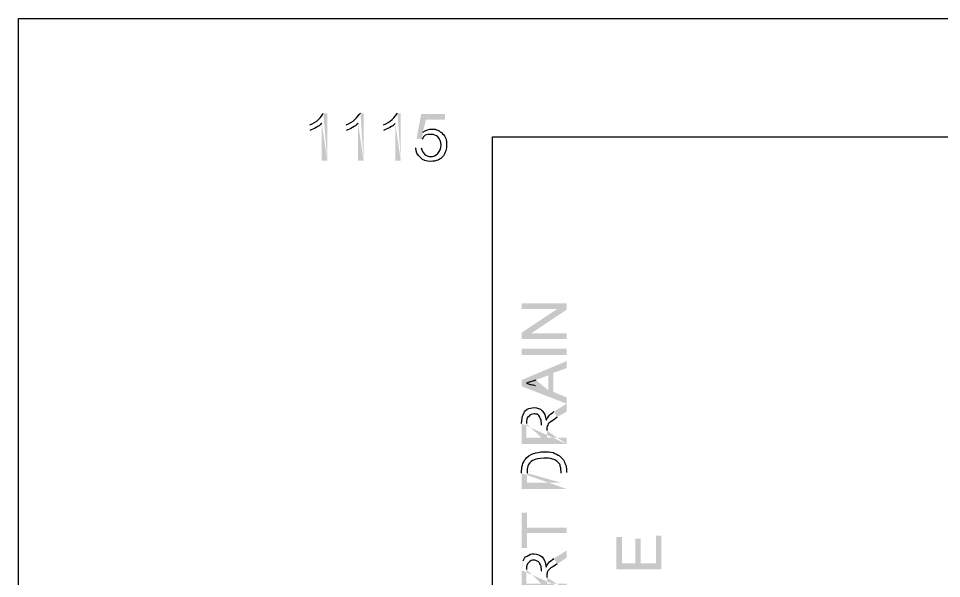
# Model space of a CAD drawing. Header units: feet. Extents: x -88.4 to -52.7, y -30 to -2.4.
# Drawn here: x -69 to -67.05, y -3.632 to -2.448 of the extents above; entities that cross this region are included whole.
import ezdxf

# ---------------------------------------------------------------- set-up
doc = ezdxf.new("R2010")
doc.units = ezdxf.units.FT
doc.header["$LTSCALE"] = 0.3
doc.header["$MEASUREMENT"] = 0
doc.layers.add('PDF_Geometry', color=7, linetype='Continuous')
doc.layers.add('PDF_Solid Fills', color=7, linetype='Continuous')

msp = doc.modelspace()

# ---------------------------------------------------------------- hatches: boundary and pattern name
at = {"layer": 'PDF_Solid Fills', "transparency": 33554559}
h = msp.add_hatch(color=256, dxfattribs=at)
h.paths.add_polyline_path([(-68.674, -2.6015), (-68.6723, -2.6149)], flags=0)
h.paths.add_polyline_path([(-68.654, -2.6265), (-68.6423, -2.6282)], flags=0)
h.paths.add_polyline_path([(-68.629, -2.6165), (-68.6257, -2.6032)], flags=0)
h = msp.add_hatch(color=256, dxfattribs=at)
h.paths.add_polyline_path([(-68.3475, -2.7483), (-68.3593, -2.7483), (-68.3593, -2.6699)], flags=0)
h.paths.add_polyline_path([(-68.3843, -2.6849), (-68.3843, -2.6732)], flags=0)
h.paths.add_polyline_path([(-68.356, -2.6482), (-68.3475, -2.6482), (-68.3475, -2.7483)], flags=0)
h = msp.add_hatch(color=256, dxfattribs=at)
h.paths.add_polyline_path([(-68.2709, -2.7483), (-68.2825, -2.7483), (-68.2825, -2.6699)], flags=0)
h.paths.add_polyline_path([(-68.3075, -2.6849), (-68.3075, -2.6732)], flags=0)
h.paths.add_polyline_path([(-68.2775, -2.6482), (-68.2709, -2.6482), (-68.2709, -2.7483)], flags=0)
h = msp.add_hatch(color=256, dxfattribs=at)
h.paths.add_polyline_path([(-68.1924, -2.7483), (-68.2041, -2.7483), (-68.2041, -2.6699)], flags=0)
h.paths.add_polyline_path([(-68.2291, -2.6849), (-68.2291, -2.6732)], flags=0)
h.paths.add_polyline_path([(-68.1991, -2.6482), (-68.1924, -2.6482), (-68.1924, -2.7483)], flags=0)
h = msp.add_hatch(color=256, dxfattribs=at)
h.paths.add_polyline_path([(-68.1608, -2.7217), (-68.1491, -2.7217)], flags=0)
h.paths.add_polyline_path([(-68.1474, -2.7033), (-68.1591, -2.7017), (-68.1491, -2.6499), (-68.099, -2.6499), (-68.099, -2.6616), (-68.1391, -2.6616), (-68.1458, -2.6883)], flags=0)
for points in [[(-67.8421, -3.1256), (-67.9372, -3.1256), (-67.9372, -3.1123), (-67.8621, -3.0622), (-67.9372, -3.0622), (-67.9372, -3.0505), (-67.8421, -3.0505), (-67.8421, -3.0638), (-67.9172, -3.1139), (-67.8421, -3.1139)], [(-67.8421, -3.5362), (-67.9256, -3.5362), (-67.9256, -3.5679), (-67.9372, -3.5679), (-67.9372, -3.4928), (-67.9256, -3.4928), (-67.9256, -3.5246), (-67.8421, -3.5246)], [(-67.6419, -3.613), (-67.737, -3.613), (-67.737, -3.5446), (-67.7254, -3.5446), (-67.7254, -3.5997), (-67.697, -3.5997), (-67.697, -3.5479), (-67.6854, -3.5479), (-67.6854, -3.5997), (-67.6536, -3.5997), (-67.6536, -3.5412), (-67.6419, -3.5412)]]:
    msp.add_hatch(color=256, dxfattribs=at).paths.add_polyline_path(points)
h = msp.add_hatch(color=256, dxfattribs=at)
h.paths.add_polyline_path([(-67.8421, -3.2625), (-67.9372, -3.2257), (-67.9372, -3.2124), (-67.8421, -3.1724), (-67.8421, -3.1874), (-67.8705, -3.1974), (-67.8705, -3.2375), (-67.8421, -3.2492)], flags=0)
h.paths.add_polyline_path([(-67.8805, -3.2341), (-67.8805, -3.2024), (-67.9072, -3.2124)], flags=0)
h.paths.add_polyline_path([(-67.9089, -3.2241), (-67.8805, -3.2341)], flags=0)
h = msp.add_hatch(color=256, dxfattribs=at)
h.paths.add_polyline_path([(-67.8421, -3.3476), (-67.9372, -3.3476), (-67.9372, -3.3043)], flags=0)
h.paths.add_polyline_path([(-67.8688, -3.2792), (-67.8421, -3.2625), (-67.8421, -3.2792), (-67.8621, -3.2908)], flags=0)
h.paths.add_polyline_path([(-67.8838, -3.3193), (-67.8838, -3.3343), (-67.8421, -3.3343), (-67.8421, -3.3476)], flags=0)
h.paths.add_polyline_path([(-67.8955, -3.3343), (-67.8955, -3.3076)], flags=0)
h.paths.add_polyline_path([(-67.9272, -3.3043), (-67.9272, -3.3343), (-67.8955, -3.3343)], flags=0)
h = msp.add_hatch(color=256, dxfattribs=at)
h.paths.add_polyline_path([(-67.8421, -3.4428), (-67.9372, -3.4428), (-67.9372, -3.4094)], flags=0)
h.paths.add_polyline_path([(-67.8421, -3.4077), (-67.8421, -3.4428)], flags=0)
h.paths.add_polyline_path([(-67.8538, -3.4294), (-67.8538, -3.4094)], flags=0)
h.paths.add_polyline_path([(-67.9256, -3.4094), (-67.9256, -3.4294), (-67.8538, -3.4294)], flags=0)
h = msp.add_hatch(color=256, dxfattribs=at)
h.paths.add_polyline_path([(-67.8421, -3.6564), (-67.9372, -3.6564), (-67.9372, -3.6147)], flags=0)
h.paths.add_polyline_path([(-67.9339, -3.5947, 0.082095), (-67.9372, -3.6147)], flags=0)
h.paths.add_polyline_path([(-67.8688, -3.5897), (-67.8421, -3.5729), (-67.8421, -3.588), (-67.8621, -3.6013)], flags=0)
h.paths.add_polyline_path([(-67.8838, -3.6297), (-67.8838, -3.643), (-67.8421, -3.643), (-67.8421, -3.6564)], flags=0)
h.paths.add_polyline_path([(-67.8955, -3.643), (-67.8955, -3.6163)], flags=0)
h.paths.add_polyline_path([(-67.9272, -3.613), (-67.9272, -3.643), (-67.8955, -3.643)], flags=0)

# ---------------------------------------------------------------- linework, layer by layer
at = {"layer": 'PDF_Geometry', "lineweight": 25}
for points in [[(-68.9998, -12.4632), (-68.9998, -2.4479), (-53.4855, -2.4479), (-53.4855, -12.4632)], [(-54.9868, -2.6983), (-54.9868, -11.7121), (-67.9989, -11.7121), (-67.9989, -2.6983)]]:
    msp.add_lwpolyline(points, close=True, dxfattribs=at)
for points in [[(-68.366, -2.6616), (-68.361, -2.6566), (-68.3576, -2.6516), (-68.356, -2.6482)], [(-68.2892, -2.6616), (-68.2842, -2.6566), (-68.2809, -2.6516), (-68.2775, -2.6482)], [(-68.2108, -2.6616), (-68.2058, -2.6566), (-68.2024, -2.6516), (-68.1991, -2.6482)], [(-68.3843, -2.6732), (-68.3776, -2.6699), (-68.371, -2.6666), (-68.366, -2.6616)], [(-68.3593, -2.6699), (-68.3626, -2.6732), (-68.366, -2.6766), (-68.371, -2.6782)], [(-68.3075, -2.6732), (-68.3009, -2.6699), (-68.2942, -2.6666), (-68.2892, -2.6616)], [(-68.2825, -2.6699), (-68.2859, -2.6732), (-68.2892, -2.6766), (-68.2942, -2.6782)], [(-68.2291, -2.6732), (-68.2224, -2.6699), (-68.2158, -2.6666), (-68.2108, -2.6616)], [(-68.2041, -2.6699), (-68.2074, -2.6732), (-68.2108, -2.6766), (-68.2158, -2.6782)], [(-68.371, -2.6782), (-68.376, -2.6816), (-68.381, -2.6832), (-68.3843, -2.6849)], [(-68.2942, -2.6782), (-68.2992, -2.6816), (-68.3025, -2.6832), (-68.3075, -2.6849)], [(-68.2158, -2.6782), (-68.2208, -2.6816), (-68.2258, -2.6832), (-68.2291, -2.6849)], [(-68.1458, -2.6883), (-68.1391, -2.685), (-68.1323, -2.6817), (-68.1257, -2.6817)], [(-68.1257, -2.6817), (-68.1173, -2.6817), (-68.1107, -2.685), (-68.104, -2.6917)], [(-68.1408, -2.695), (-68.1441, -2.6967), (-68.1458, -2.7), (-68.1474, -2.7033)], [(-68.129, -2.6933), (-68.1341, -2.6933), (-68.1374, -2.6933), (-68.1408, -2.695)], [(-68.114, -2.6983), (-68.1173, -2.695), (-68.1223, -2.6933), (-68.129, -2.6933)], [(-68.1073, -2.715), (-68.1073, -2.7083), (-68.1107, -2.7033), (-68.114, -2.6983)], [(-68.104, -2.6917), (-68.0973, -2.6967), (-68.0957, -2.705), (-68.0957, -2.715)], [(-68.1508, -2.7418), (-68.1574, -2.7367), (-68.1608, -2.73), (-68.1608, -2.7217)], [(-68.1491, -2.7217), (-68.1474, -2.7267), (-68.1458, -2.7317), (-68.1424, -2.735)], [(-68.114, -2.7333), (-68.1107, -2.7283), (-68.1073, -2.7233), (-68.1073, -2.715)], [(-68.0957, -2.715), (-68.0957, -2.7233), (-68.0973, -2.7317), (-68.1023, -2.7383)], [(-68.129, -2.7501), (-68.1391, -2.7501), (-68.1458, -2.7484), (-68.1508, -2.7418)], [(-68.1424, -2.735), (-68.1391, -2.7383), (-68.1341, -2.74), (-68.129, -2.74)], [(-68.129, -2.74), (-68.124, -2.74), (-68.119, -2.7383), (-68.114, -2.7333)], [(-68.1023, -2.7383), (-68.109, -2.7468), (-68.1173, -2.7501), (-68.129, -2.7501)], [(-67.9072, -3.2124), (-67.9156, -3.2157), (-67.9222, -3.2174), (-67.9272, -3.2191)], [(-67.9272, -3.2191), (-67.9206, -3.2207), (-67.9156, -3.2224), (-67.9089, -3.2241)], [(-67.9339, -3.2858), (-67.9322, -3.2808), (-67.9306, -3.2775), (-67.9256, -3.2742)], [(-67.9256, -3.2742), (-67.9206, -3.2725), (-67.9172, -3.2708), (-67.9106, -3.2708)], [(-67.9106, -3.2708), (-67.9038, -3.2708), (-67.8988, -3.2725), (-67.8938, -3.2775)], [(-67.9372, -3.3043), (-67.9372, -3.2958), (-67.9356, -3.2892), (-67.9339, -3.2858)], [(-67.9222, -3.2892), (-67.9256, -3.2925), (-67.9272, -3.2975), (-67.9272, -3.3043)], [(-67.9106, -3.2842), (-67.9156, -3.2842), (-67.9189, -3.2858), (-67.9222, -3.2892)], [(-67.9021, -3.2858), (-67.9056, -3.2842), (-67.9089, -3.2842), (-67.9106, -3.2842)], [(-67.8971, -3.2942), (-67.8988, -3.2908), (-67.9005, -3.2875), (-67.9021, -3.2858)], [(-67.8955, -3.3076), (-67.8955, -3.3008), (-67.8955, -3.2975), (-67.8971, -3.2942)], [(-67.8938, -3.2775), (-67.8888, -3.2808), (-67.8871, -3.2892), (-67.8855, -3.2975)], [(-67.8855, -3.2975), (-67.8838, -3.2942), (-67.8821, -3.2925), (-67.8805, -3.2892)], [(-67.8805, -3.2892), (-67.8771, -3.2858), (-67.8738, -3.2825), (-67.8688, -3.2792)], [(-67.8621, -3.2908), (-67.8671, -3.2958), (-67.8721, -3.2975), (-67.8755, -3.3008)], [(-67.8821, -3.3076), (-67.8821, -3.3093), (-67.8838, -3.3109), (-67.8838, -3.3126)], [(-67.8838, -3.3126), (-67.8838, -3.3143), (-67.8838, -3.3159), (-67.8838, -3.3193)], [(-67.8755, -3.3008), (-67.8788, -3.3025), (-67.8805, -3.3043), (-67.8821, -3.3076)], [(-67.9289, -3.3794), (-67.9256, -3.3744), (-67.9189, -3.3709), (-67.9122, -3.3676)], [(-67.9122, -3.3676), (-67.9056, -3.3659), (-67.8988, -3.3643), (-67.8905, -3.3643)], [(-67.8905, -3.3643), (-67.8821, -3.3643), (-67.8771, -3.3643), (-67.8705, -3.3659)], [(-67.8705, -3.3659), (-67.8655, -3.3676), (-67.8605, -3.3709), (-67.8571, -3.3727)], [(-67.9356, -3.3927), (-67.9339, -3.3877), (-67.9322, -3.3827), (-67.9289, -3.3794)], [(-67.9139, -3.3827), (-67.9189, -3.3844), (-67.9222, -3.3894), (-67.9239, -3.3944)], [(-67.8905, -3.3777), (-67.9005, -3.3777), (-67.9072, -3.3794), (-67.9139, -3.3827)], [(-67.8721, -3.3794), (-67.8771, -3.3777), (-67.8838, -3.3777), (-67.8905, -3.3777)], [(-67.8605, -3.386), (-67.8638, -3.3827), (-67.8671, -3.381), (-67.8721, -3.3794)], [(-67.8555, -3.3944), (-67.8555, -3.391), (-67.8571, -3.3894), (-67.8605, -3.386)], [(-67.8571, -3.3727), (-67.8538, -3.376), (-67.8505, -3.3794), (-67.8488, -3.381)], [(-67.8488, -3.381), (-67.8471, -3.3844), (-67.8455, -3.3894), (-67.8438, -3.3927)], [(-67.9372, -3.4094), (-67.9372, -3.4027), (-67.9372, -3.3977), (-67.9356, -3.3927)], [(-67.9239, -3.3944), (-67.9256, -3.3977), (-67.9256, -3.4027), (-67.9256, -3.4094)], [(-67.8538, -3.4094), (-67.8538, -3.4027), (-67.8538, -3.3994), (-67.8555, -3.3944)], [(-67.8438, -3.3927), (-67.8421, -3.3977), (-67.8421, -3.4027), (-67.8421, -3.4077)], [(-67.9339, -3.5947), (-67.9322, -3.5913), (-67.9306, -3.5863), (-67.9256, -3.5847)], [(-67.9256, -3.5847), (-67.9206, -3.5813), (-67.9172, -3.5797), (-67.9106, -3.5797)], [(-67.9106, -3.5797), (-67.9038, -3.5797), (-67.8988, -3.583), (-67.8938, -3.5863)], [(-67.8938, -3.5863), (-67.8888, -3.5913), (-67.8871, -3.598), (-67.8855, -3.608)], [(-67.9222, -3.598), (-67.9256, -3.6013), (-67.9272, -3.6063), (-67.9272, -3.613)], [(-67.9106, -3.593), (-67.9156, -3.593), (-67.9189, -3.5947), (-67.9222, -3.598)], [(-67.9021, -3.5963), (-67.9056, -3.5947), (-67.9089, -3.593), (-67.9106, -3.593)], [(-67.8971, -3.603), (-67.8988, -3.5997), (-67.9005, -3.598), (-67.9021, -3.5963)], [(-67.8955, -3.6163), (-67.8955, -3.6113), (-67.8955, -3.6063), (-67.8971, -3.603)], [(-67.8855, -3.608), (-67.8838, -3.6047), (-67.8821, -3.6013), (-67.8805, -3.5997)], [(-67.8805, -3.5997), (-67.8771, -3.5963), (-67.8738, -3.593), (-67.8688, -3.5897)], [(-67.8621, -3.6013), (-67.8671, -3.6047), (-67.8721, -3.608), (-67.8755, -3.6097)], [(-67.8821, -3.6163), (-67.8821, -3.618), (-67.8838, -3.6197), (-67.8838, -3.623)], [(-67.8838, -3.623), (-67.8838, -3.623), (-67.8838, -3.6263), (-67.8838, -3.6297)], [(-67.8755, -3.6097), (-67.8788, -3.613), (-67.8805, -3.6147), (-67.8821, -3.6163)]]:
    msp.add_open_spline(points, degree=3, dxfattribs=at)
at = {"layer": 'PDF_Solid Fills', "lineweight": 25, "transparency": 33554559}
msp.add_solid([(-67.9372, -3.1598), (-67.9372, -3.1464), (-67.8422, -3.1598), (-67.8422, -3.1464)], dxfattribs=at)

doc.saveas('drawing.dxf')
